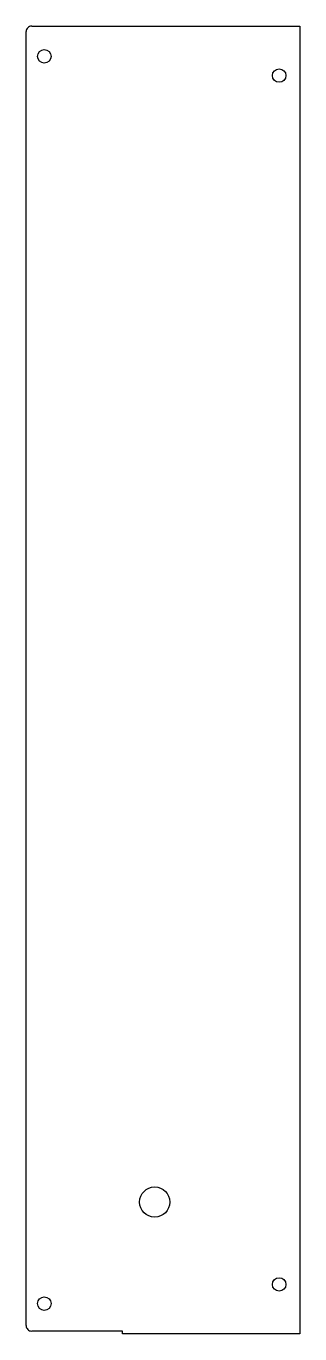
# Model space of a CAD drawing. Header units: metres. Extents: x -2 to 98, y -476 to 0.
import ezdxf

# ---------------------------------------------------------------- set-up
doc = ezdxf.new("R2010")
doc.units = ezdxf.units.M

msp = doc.modelspace()

# ---------------------------------------------------------------- linework, layer by layer
for p, q in [((0, 0), (97.52, 0)), ((0, 0), (0, 0)), ((97.52, 0), (97.52, -476.2)), ((-2, -473.2), (-2, -2)), ((33.04, -475.2), (0, -475.2)), ((33.04, -476.2), (33.04, -475.2)), ((97.52, -476.2), (33.04, -476.2))]:
    msp.add_line(p, q)
for centre, radius in [((4.6, -11), 2.45), ((90.02, -18), 2.45), ((44.74, -428.2), 5.5), ((90.02, -458.2), 2.45), ((4.6, -465.19), 2.45)]:
    msp.add_circle(centre, radius)
for centre, start, end in [((0, -2), 90, 135), ((0, -2), 135, 180), ((0, -473.2), 180, 225), ((0, -473.2), 225, 270)]:
    msp.add_arc(centre, 2, start, end)

doc.saveas('drawing.dxf')
